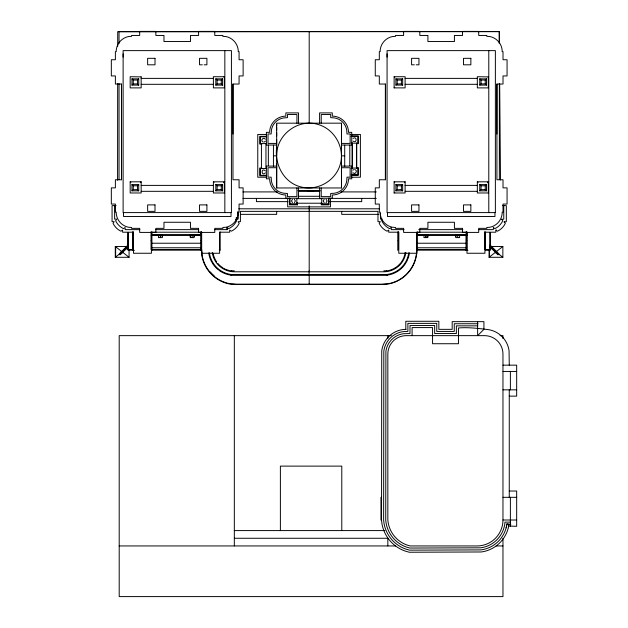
<?xml version="1.0" encoding="UTF-8"?>
<svg xmlns="http://www.w3.org/2000/svg" width="628" height="628" viewBox="0 0 628 628"><rect width="100%" height="100%" fill="white"/><g stroke="black" fill="none" stroke-linecap="round" stroke-linejoin="round"><path stroke-width="0.94" d="M117.569 180.205L117.664 83.469M117.703 46.331L117.711 31.675L499.205 31.463L499.307 43.191M232.972 84.042L232.972 179.765L239.072 179.765L239.072 187.866L243.122 187.866L243.122 204.061L239.072 204.061L239.072 212.162L238.2 212.162L238.263 212.971A15.41 15.41 0 0 1 226.072 227.234L222.869 227.485L222.869 228.356L214.776 228.356L214.776 232.407L198.574 232.407L198.574 228.356L190.48 228.356L190.48 222.265L163.971 222.265L163.971 228.356L155.87 228.356L155.87 232.407L139.675 232.407L139.675 228.356L131.574 228.356L131.574 227.485L128.371 227.234A15.41 15.41 0 0 1 116.188 212.971L116.251 212.162L115.379 212.162L115.379 204.061L111.329 204.061L111.329 187.866L115.379 187.866L115.379 179.765L121.471 179.765L121.471 84.042L115.379 84.042L115.379 75.941L111.329 75.941L111.329 59.746L115.379 59.746L115.379 51.645L116.251 51.645L116.188 50.837A15.41 15.41 0 0 1 128.371 36.573L131.574 36.322L131.574 35.451L139.675 35.451L139.675 31.4L155.87 31.4L155.87 35.451L163.971 35.451L163.971 41.542L190.48 41.542L190.48 35.451L198.574 35.451L198.574 31.4L214.776 31.4L214.776 35.451L222.869 35.451L222.869 36.322L226.072 36.573A15.41 15.41 0 0 1 238.263 50.837L238.2 51.645L239.072 51.645L239.072 59.746L243.122 59.746L243.122 75.941L239.072 75.941L239.072 84.042L232.972 84.042L232.972 134.07M123.119 53.859L123.119 212.602L231.426 212.602L231.426 50.625L123.119 50.625L123.119 57.101M132.901 249.905L128.01 249.905L128.01 232.478M128.151 232.446L128.151 249.771L133.042 249.771M128.01 249.905L128.371 232.391M131.974 85.102L131.974 78.861L138.725 78.861L138.725 85.102L131.974 85.102L133.254 83.917L137.446 83.917L138.725 85.102M158.476 234.762L158.476 237.604L162.314 237.604L162.314 234.77M190.574 234.77L190.268 236.67M222.579 190.841L222.579 184.601L215.82 184.601L215.82 190.841L222.579 190.841L221.291 189.656L217.107 189.656L215.82 190.841M214.368 229.636L227.108 229.636L227.108 227.532L228.773 228.647A16.626 16.626 0 0 0 236.646 220.773L235.531 219.109L237.855 219.109L237.855 212.335M237.855 219.109L237.855 211.612M276.673 187.968L276.673 123.174L341.467 123.174L341.467 187.968L276.673 187.968L276.673 163.955M276.673 155.571C276.296 135.051 297.735 118.598 317.454 124.281C334.229 128.662 344.953 147.235 340.36 163.955C335.98 180.731 317.407 191.454 300.686 186.861C283.416 182.45 274.381 164.034 276.673 147.188M276.673 143.278L276.673 139.377M276.673 136.017L276.673 132.665M276.673 130.09L276.673 127.515M276.673 125.898L276.673 124.281M290.034 198.519L290.034 204.351L296.84 204.351L296.84 203.056M296.926 123.174L296.926 114.524L287.459 114.524L287.459 117.656L283.935 117.891A14.577 14.577 0 0 0 271.39 130.436L271.155 133.96L268.023 133.96L268.023 143.419L276.673 143.419L276.673 145.044L266.398 145.044L266.398 132.335L269.64 132.335A16.195 16.195 0 0 1 285.842 116.141L285.842 112.899L298.543 112.899L298.543 123.174M289.547 198.032L289.547 204.838L297.327 204.838L297.327 203.142M309.196 284.366L309.196 275.574M309.196 270.684L309.196 211.094M319.597 187.968L319.597 198.244L332.306 198.244L332.306 195.002A16.195 16.195 0 0 0 348.501 178.807L351.743 178.807L351.743 166.098L341.467 166.098M319.597 123.174L319.597 112.899L332.306 112.899L332.306 116.141A16.195 16.195 0 0 1 348.501 132.335L351.743 132.335L351.743 145.044L341.467 145.044M321.222 187.968L321.222 196.619L330.681 196.619L330.681 193.487L334.206 193.251A14.577 14.577 0 0 0 346.758 180.707L346.986 177.182L350.126 177.182L350.126 167.723L341.467 167.723M321.222 123.174L321.222 114.524L330.689 114.524L330.689 117.656L334.206 117.891A14.577 14.577 0 0 1 346.758 130.436L346.986 133.96L350.126 133.96L350.126 143.419L341.467 143.419M496.921 84.042L496.921 179.765L503.012 179.765L503.012 187.866L507.063 187.866L507.063 204.061L503.012 204.061L503.012 212.162L502.141 212.162L502.204 212.971A15.41 15.41 0 0 1 490.021 227.234L486.818 227.485L486.818 228.356L478.717 228.356L478.717 232.407L462.522 232.407L462.522 228.356L454.421 228.356L454.421 222.265L427.911 222.265L427.911 228.356L419.818 228.356L419.818 232.407L403.616 232.407L403.616 228.356L395.514 228.356L395.514 227.485L392.319 227.234A15.41 15.41 0 0 1 380.128 212.971L380.191 212.162L379.32 212.162L379.32 204.061L375.269 204.061L375.269 187.866L379.32 187.866L379.32 179.765L385.411 179.765L385.411 84.042L379.32 84.042L379.32 75.941L375.269 75.941L375.269 59.746L379.32 59.746L379.32 51.645L380.191 51.645L380.128 50.837A15.41 15.41 0 0 1 392.319 36.573L395.514 36.322L395.514 35.451L403.616 35.451L403.616 31.4L419.818 31.4L419.818 35.451L427.911 35.451L427.911 41.542L454.421 41.542L454.421 35.451L462.522 35.451L462.522 31.4L478.717 31.4L478.717 35.451L486.818 35.451L486.818 36.322L490.021 36.573A15.41 15.41 0 0 1 502.204 50.837L502.141 51.645L503.012 51.645L503.012 59.746L507.063 59.746L507.063 75.941L503.012 75.941L503.012 84.042L496.921 84.042L496.921 134.07M387.068 53.859L387.068 212.602L495.374 212.602L495.374 50.625L387.068 50.625L387.068 57.101M395.915 85.102L395.915 78.861L402.674 78.861L402.674 85.102L395.915 85.102L397.202 83.917L401.386 83.917L402.674 85.102M423.971 234.762L423.971 237.604L427.809 237.604L427.809 234.77M456.061 234.77L455.763 236.67M486.519 190.841L486.519 184.601L479.768 184.601L479.768 190.841L486.519 190.841L485.24 189.656L481.048 189.656L479.768 190.841M493.616 227.367L493.239 229.636L478.536 229.636M496.175 229.927L495.798 232.203L484.926 232.203L484.926 253.257L466.981 253.257L466.981 232.203L416.725 232.203L416.725 253.257L398.772 253.257L398.772 232.203L388.716 232.203L388.716 230.091L387.06 231.206A16.626 16.626 0 0 1 379.179 223.333L380.293 221.668L377.978 221.668L377.978 211.361L240.414 211.361L240.414 221.668L238.091 221.668L239.213 223.333A16.626 16.626 0 0 1 231.332 231.206L229.675 230.091L229.675 232.203L219.612 232.203L219.612 253.257L201.666 253.257L201.666 232.203L151.411 232.203L151.411 253.257L133.466 253.257L133.466 232.203L122.593 232.203L122.593 230.091L120.929 231.206A16.626 16.626 0 0 1 113.056 223.333L114.17 221.668L112.067 221.668L112.067 205.615L116.109 205.615M495.979 251.899L495.979 252.911L496.984 252.903M416.497 252.566L416.395 254.183A34.728 34.728 0 0 1 395.255 281.729L390.954 283.197L382.146 284.366L236.246 284.366L227.438 283.197L223.136 281.729A34.728 34.728 0 0 1 201.996 254.183L201.729 250.14M416.662 253.398L416.874 249.771L466.761 249.771M416.749 254.23L416.654 249.552L466.549 249.552M506.152 527.81L506.922 523.948L508.978 524.215L508.178 528.352A32.24 32.24 0 0 1 481.244 551.973L409.244 552.24L405.139 551.046A35.262 35.262 0 0 1 382.036 524.184L381.541 520.424L381.738 350.832A24.728 24.728 0 0 1 403.027 329.543L406.049 329.347M501.497 219.486L503.766 219.109L503.766 205.615M504.056 222.053L506.325 221.668L506.325 205.615L502.486 205.615M265.377 141.174L264.2 142.077M265.377 172.881C261.075 176.994 261.075 166.828 265.377 170.942M141.025 76.899L130.177 76.726L130.177 87.889L141.159 87.889L141.159 76.726M223.984 77.111L224.369 76.726L213.387 76.726L213.387 87.889L224.369 87.889L224.369 76.726M140.546 182.473L141.206 181.814L130.177 181.814L130.177 192.977L141.159 192.977L141.159 181.814M128.434 243.334L127.311 244.465L128.457 245.611M119.273 253.783L128.52 244.535M119.273 254.787L128.52 245.548M120.286 254.787L128.52 246.561M223.709 182.473L224.369 181.814L213.387 181.814L213.387 192.977L224.369 192.977L224.369 181.814M394.125 87.889L405.107 87.889L405.107 76.726L394.125 76.726L394.125 87.889L394.784 87.221M488.137 76.899L477.335 76.726L477.335 87.889L488.317 87.889L488.317 76.726M404.495 182.473L405.154 181.814M394.125 192.977L405.107 192.977L405.107 181.814L394.125 181.814L394.125 192.977L394.784 192.317M487.658 182.473L488.317 181.814L477.335 181.814L477.335 192.977L488.317 192.977L488.317 181.814M131.974 78.861L133.254 80.046L137.446 80.046L138.725 78.861M215.82 85.102L217.107 83.917L221.291 83.917L222.579 85.102L222.579 78.861L215.82 78.861L215.82 85.102L222.579 85.102M215.82 78.861L217.107 80.046L221.291 80.046L222.579 78.861M131.974 190.841L133.254 189.656L137.446 189.656L138.725 190.841L138.725 184.601L131.974 184.601L131.974 190.841L138.725 190.841M131.974 184.601L133.254 185.786L137.446 185.786L138.725 184.601M215.82 184.601L217.107 185.786L221.291 185.786L222.579 184.601M395.915 78.861L397.202 80.046L401.386 80.046L402.674 78.861M479.768 85.102L481.048 83.917L485.24 83.917L486.519 85.102L486.519 78.861L479.768 78.861L479.768 85.102L486.519 85.102M479.768 78.861L481.048 80.046L485.24 80.046L486.519 78.861M395.915 190.841L397.202 189.656L401.386 189.656L402.674 190.841L402.674 184.601L395.915 184.601L395.915 190.841L402.674 190.841M395.915 184.601L397.202 185.786L401.386 185.786L402.674 184.601M479.768 184.601L481.048 185.786L485.24 185.786L486.519 184.601M128.143 246.474L115.285 246.474L115.285 257.299L120.647 253.092M123.708 250.69L128.3 247.079M489.079 249.183L489.079 257.299L495.971 251.891M496.732 251.286L502.855 246.474L502.855 257.299L489.079 257.299M353.077 138.388C357.12 135.491 357.12 144.032 353.077 141.135M292.467 199.264L291.494 200.952L292.467 202.632M294.406 202.632L295.38 200.952L294.406 199.264M353.077 170.094L353.949 169.591M324.174 199.264L323.208 200.952L324.174 202.632M326.12 202.632L327.094 200.952L326.12 199.264M201.235 232.289L201.235 235.092L200.591 234.605L152 234.605L151.348 235.092L159.127 235.092L158.476 234.605M194.115 234.605L193.463 235.092L201.235 235.092M416.843 232.289L416.843 235.092L417.487 234.605L466.086 234.605L466.73 235.092L466.73 232.289M459.602 234.605L458.958 235.092L466.73 235.092M383.826 270.864L386.613 270.684M387.233 275.37L230.916 275.37M386.542 284.429L231.85 284.429A35.082 35.082 0 0 1 201.643 254.23L201.376 250.156M202.302 64.81L199.539 64.81L199.539 58.325L206.91 58.325L206.91 64.81L204.147 64.81M414.347 64.81L411.583 64.81L411.583 58.325L418.955 58.325L418.955 64.81L416.191 64.81M141.159 78.382L213.387 78.382M405.107 78.382L477.335 78.382M141.159 84.309L213.387 84.309M405.107 84.309L477.335 84.309M266.272 134.447L257.763 134.447L257.763 177.222L266.272 177.222M350.926 134.447L360.386 134.447L360.386 177.222L350.926 177.222M351.539 135.868L358.337 135.868L358.337 143.647L356.382 143.647M266.61 136.315L259.804 136.315L259.804 144.087L261.75 144.087M351.052 136.355L357.85 136.355L357.85 143.16L351.052 143.16M266.123 136.802L260.29 136.802L260.29 143.6L266.123 143.6M352.104 143.647L352.606 143.647M273.439 155.838L276.673 155.838M341.467 155.838L344.709 155.838M276.673 166.098L266.398 166.098L266.398 178.807L269.64 178.807A16.195 16.195 0 0 0 285.842 195.002L285.842 198.244L298.543 198.244L298.543 187.968M352.104 167.582L352.606 167.582M356.382 167.582L358.337 167.582L358.337 175.353L351.539 175.353M276.673 167.723L268.023 167.723L268.023 177.182L271.155 177.182L271.39 180.707A14.577 14.577 0 0 0 283.935 193.251L287.459 193.487L287.459 196.619L296.926 196.619L296.926 187.968M261.75 168.021L259.804 168.021L259.804 175.801L266.61 175.801M351.052 168.069L357.85 168.069L357.85 174.867L351.052 174.867M266.123 168.508L260.29 168.508L260.29 175.314L266.123 175.314M351.539 174.388L357.363 174.388M141.159 185.393L213.387 185.393M405.107 185.393L477.335 185.393M297.884 190.747L320.256 190.747M308.246 190.904L308.827 190.904M309.07 190.904L313.678 191.21M141.159 191.32L213.387 191.32M298.418 191.21L319.723 191.21M405.107 191.32L477.335 191.32M308.262 191.367L309.879 191.367M242.989 191.909L277.301 191.909M341.02 191.909L376.313 191.909M298.292 196.289L319.848 196.289M242.989 198.393L288.087 198.393M329.543 198.393L376.313 198.393M296.84 198.684L321.748 198.684M288.024 201.635L256.428 201.635L256.428 198.393M329.543 201.635L361.712 201.635L361.712 198.393M296.84 203.221L321.748 203.221M290.521 203.864L296.353 203.864M322.235 203.864L328.067 203.864M238.836 208.794L379.555 208.794M240.532 214.36L276.673 214.36L276.673 211.448M378.833 214.36L341.718 214.36L341.718 211.448M236.167 217.641L237.855 217.641M382.083 219.109L380.537 219.109L380.537 213.222M139.856 229.636L125.153 229.636L125.153 227.532L123.488 228.647A16.626 16.626 0 0 1 115.615 220.773L116.73 219.109L114.626 219.109L114.626 205.615M155.54 229.636L198.684 229.636M404.024 229.636L391.283 229.636L391.283 227.532L389.619 228.647A16.626 16.626 0 0 1 381.738 220.773L381.573 220.389M418.727 229.636L462.844 229.636M416.843 235.092L424.614 235.092L423.971 234.605M151.183 235.414L201.4 235.414L201.4 232.501M416.678 235.414L466.894 235.414M194.115 236.583L193.809 234.762M162.314 236.67L162.016 234.77M427.809 236.67L427.511 234.77M132.838 240.642L133.285 240.642M151.105 240.642L151.544 240.642M201.039 240.642L201.486 240.642M398.152 240.642L398.592 240.642M466.353 240.642L466.792 240.642M484.612 240.642L485.059 240.642M152.023 243.232L201.486 243.232M416.411 243.232L466.722 243.232M490.915 246.474L502.855 246.474M152.07 247.77L201.486 247.77M416.411 247.77L466.722 247.77M128.371 249.552L133.262 249.552L133.285 231.732M151.843 249.552L201.729 249.552M485.13 249.552L490.374 249.905L490.374 232.478M151.623 249.771L201.517 249.771M485.35 249.771L490.24 249.771L490.24 232.446M151.489 249.905L201.376 249.905M417.016 249.905L465.921 249.905M485.483 249.905L490.374 249.905M134.416 250.36L132.477 250.36L132.477 231.897M467.931 250.36L465.984 250.36L465.984 234.809M115.285 257.299L129.062 257.299L129.062 249.183M478.026 323.742L454.264 323.742L454.264 331.435L436.758 331.435L436.758 323.373L407.886 323.373L407.886 331.435L403.302 331.623A22.632 22.632 0 0 0 383.818 351.107L383.63 520.29L384.093 523.799A33.174 33.174 0 0 0 405.829 549.076L409.542 550.152L480.97 549.9A30.144 30.144 0 0 0 506.922 523.948M477.782 325.846L456.368 325.846L456.368 333.539L434.662 333.539L434.662 325.477L409.99 325.477L409.99 333.539L403.576 333.711A20.528 20.528 0 0 0 385.906 351.382L385.733 520.149A31.078 31.078 0 0 0 406.512 547.09L409.841 548.048L480.695 547.812A28.04 28.04 0 0 0 504.834 523.673L504.936 522.111L510.595 522.111M391.362 335.642L119.202 335.642L119.202 596.6L502.965 596.6L502.965 538.259M500.029 335.642L502.965 335.642L502.965 338.586M502.965 365.151L516.671 365.151L516.671 396.135L509.261 396.135M502.965 371.446L516.671 371.446M502.965 389.839L516.671 389.839M509.261 491.025L516.671 491.025L516.671 526.303L508.633 526.06M381.541 497.321L380.968 497.321L380.968 520.008L381.541 520.008M502.965 497.321L516.671 497.321M502.965 520.008L502.965 354.059A18.424 18.424 0 0 0 484.549 335.642L406.261 335.642A18.424 18.424 0 0 0 387.837 354.059L387.837 520.008A28.959 28.959 0 0 0 410.139 545.944L477.037 545.944A25.936 25.936 0 0 0 502.965 520.008L516.671 520.008M506.906 524.215L510.847 524.215M234.33 530.589L384.901 530.589M234.33 538.267L387.837 538.267L387.837 545.944M119.202 545.944L395.64 545.944M496.136 545.944L502.965 545.944M231.528 270.684L234.315 270.864M231.865 284.296L386.526 284.296A34.948 34.948 0 0 0 416.607 254.207M354.953 169.591C358.062 170.423 355.346 175.118 353.077 172.841M263.187 142.077C259.725 141.041 263.477 136.15 265.377 139.228M489.848 247.079L502.855 257.299M115.285 246.474L129.062 257.299M394.125 76.726L394.784 77.385M477.288 181.814L477.947 182.473M501.662 219.109L502.777 220.773A16.626 16.626 0 0 1 494.895 228.647L493.239 227.532M504.221 221.668L505.336 223.333A16.626 16.626 0 0 1 497.462 231.206L495.798 230.091M490.083 244.999L498.868 253.783M490.303 246.223L498.868 254.787M490.209 247.142L497.855 254.787M394.125 181.814L394.784 182.473M405.814 329.362L405.798 321.285L438.846 321.285L438.846 329.347L452.176 329.347L452.176 321.654L483.921 321.654L483.921 329.347L477.625 335.642L477.625 321.654M213.347 181.814L214.007 182.473M219.305 249.552L220.114 250.36L220.114 231.897M130.177 181.814L130.844 182.473M201.517 250.148L201.776 254.207M499.676 84.231L500.524 179.985M122.162 252.911L122.162 251.899L121.157 251.899L121.157 252.903M510.383 371.446L510.383 389.839M510.383 497.321L510.383 526.303M509.261 365.151L509.065 350.832A24.728 24.728 0 0 0 487.775 329.543C478.034 328.389 468.394 327.157 458.471 327.949L458.471 343.728L432.559 343.728L432.559 327.581L412.094 327.581L412.094 335.642M509.261 389.839L509.261 497.321M499.354 43.442L499.354 31.683L119.037 31.683L119.037 43.442M499.354 83.626L499.354 179.663M494.958 212.602L494.958 216.487L387.476 216.487L387.476 212.602M490.021 232.391L490.021 249.552M489.44 249.606L489.44 256.915M488.788 50.625L488.788 212.602M485.42 231.897L485.42 250.36M485.24 80.046L485.24 83.917M485.24 185.786L485.24 189.656M484.612 231.732L484.612 249.552M481.048 80.046L481.048 83.917M481.048 185.786L481.048 189.656M466.792 231.732L466.792 249.552M466.086 231.96L466.086 234.605M459.602 234.762L459.602 237.604L455.763 237.604L455.763 234.77M457.686 234.77L457.686 237.604M417.487 231.96L417.487 234.605M417.22 234.809L417.22 250.36M401.386 80.046L401.386 83.917M401.386 185.786L401.386 189.656M398.592 231.732L398.592 249.552M397.783 231.897L397.783 250.36M397.202 80.046L397.202 83.917M397.202 185.786L397.202 189.656M387.837 335.642L387.837 338.547M385.411 84.042L385.411 179.765M356.72 143.16L356.72 168.069M356.555 143.16L356.555 168.069M352.347 143.16L352.347 168.069M352.182 143.16L352.182 168.069M349.796 145.06L349.796 165.635M344.709 145.186L344.709 166.491M341.789 530.589L341.789 466.117L280.386 466.117L280.386 530.589M341.467 123.174L341.467 187.968M330.461 198.369L330.461 206.879L287.687 206.879L287.687 198.369M329.033 198.032L329.033 204.838L321.261 204.838L321.261 202.891M328.554 198.519L328.554 204.351L321.748 204.351L321.748 198.519M309.196 31.683L309.196 123.661M309.196 205.858L309.196 211.361M309.196 284.021L309.196 284.719M309.07 270.872L309.07 275.574M297.327 202.891L297.327 204.838M296.84 198.519L296.84 204.351M273.439 145.186L273.439 166.491M268.352 145.06L268.352 165.635M265.958 143.6L265.958 168.508M261.429 143.6L261.429 168.508M234.33 335.642L234.33 545.944M231.018 212.602L231.018 216.487L123.535 216.487L123.535 212.602M227.108 227.532L227.108 229.636M224.84 50.625L224.84 212.602M221.291 80.046L221.291 83.917M221.291 185.786L221.291 189.656M217.107 80.046L217.107 83.917M217.107 185.786L217.107 189.656M201.486 231.732L201.486 249.552M200.677 234.809L200.677 250.36M200.591 231.96L200.591 234.605M194.115 234.762L194.115 237.604L190.268 237.604L190.268 234.77M192.192 234.77L192.192 237.604M152 231.96L152 234.605M151.913 234.809L151.913 250.36M151.105 231.732L151.105 249.552M137.446 80.046L137.446 83.917M137.446 185.786L137.446 189.656M133.254 80.046L133.254 83.917M133.254 185.786L133.254 189.656M121.471 84.042L121.471 179.765M119.037 83.626L119.037 179.663M115.646 246.867L115.646 256.915M405.869 252.456A22.216 22.216 0 0 1 383.857 271.783L234.283 271.783A22.216 22.216 0 0 1 212.272 252.456M408.734 252.833A25.12 25.12 0 0 1 387.107 274.452L231.033 274.452A25.12 25.12 0 0 1 209.407 252.833M409.425 252.919A25.811 25.811 0 0 1 407.988 258.642M407.682 259.427A25.811 25.811 0 0 1 406.183 262.457M405.751 263.179A25.811 25.811 0 0 1 387.201 275.142M405.186 252.362A21.533 21.533 0 0 1 403.725 257.794M403.349 258.658A21.533 21.533 0 0 1 401.473 261.907M400.915 262.661A21.533 21.533 0 0 1 389.407 270.354M388.497 270.582A21.533 21.533 0 0 1 386.644 270.904M231.504 270.904A21.533 21.533 0 0 1 229.652 270.582M228.741 270.354A21.533 21.533 0 0 1 226.072 269.451M225.209 269.074A21.533 21.533 0 0 1 223.544 268.203M222.744 267.716A21.533 21.533 0 0 1 217.814 263.399M216.668 261.907A21.533 21.533 0 0 1 213.104 253.288M230.947 275.142A25.811 25.811 0 0 1 219.274 270.535M218.599 270.032A25.811 25.811 0 0 1 212.39 263.179M211.958 262.457A25.811 25.811 0 0 1 208.716 252.919M214.101 275.794A34.383 34.383 0 0 1 210.286 271.979M160.399 234.809L160.399 237.604L160.399 234.77M425.886 234.809L425.886 237.604L425.886 234.77M155.006 58.325L147.643 58.325L147.643 64.81L155.006 64.81L155.006 58.325M470.859 58.325L463.488 58.325L463.488 64.81L470.859 64.81L470.859 58.325M155.006 204.893L147.643 204.893L147.643 211.377L155.006 211.377L155.006 204.893M206.91 204.893L199.539 204.893L199.539 211.377L206.91 211.377L206.91 204.893M418.955 204.893L411.583 204.893L411.583 211.377L418.955 211.377L418.955 204.893M470.859 204.893L463.488 204.893L463.488 211.377L470.859 211.377L470.859 204.893"/></g></svg>
